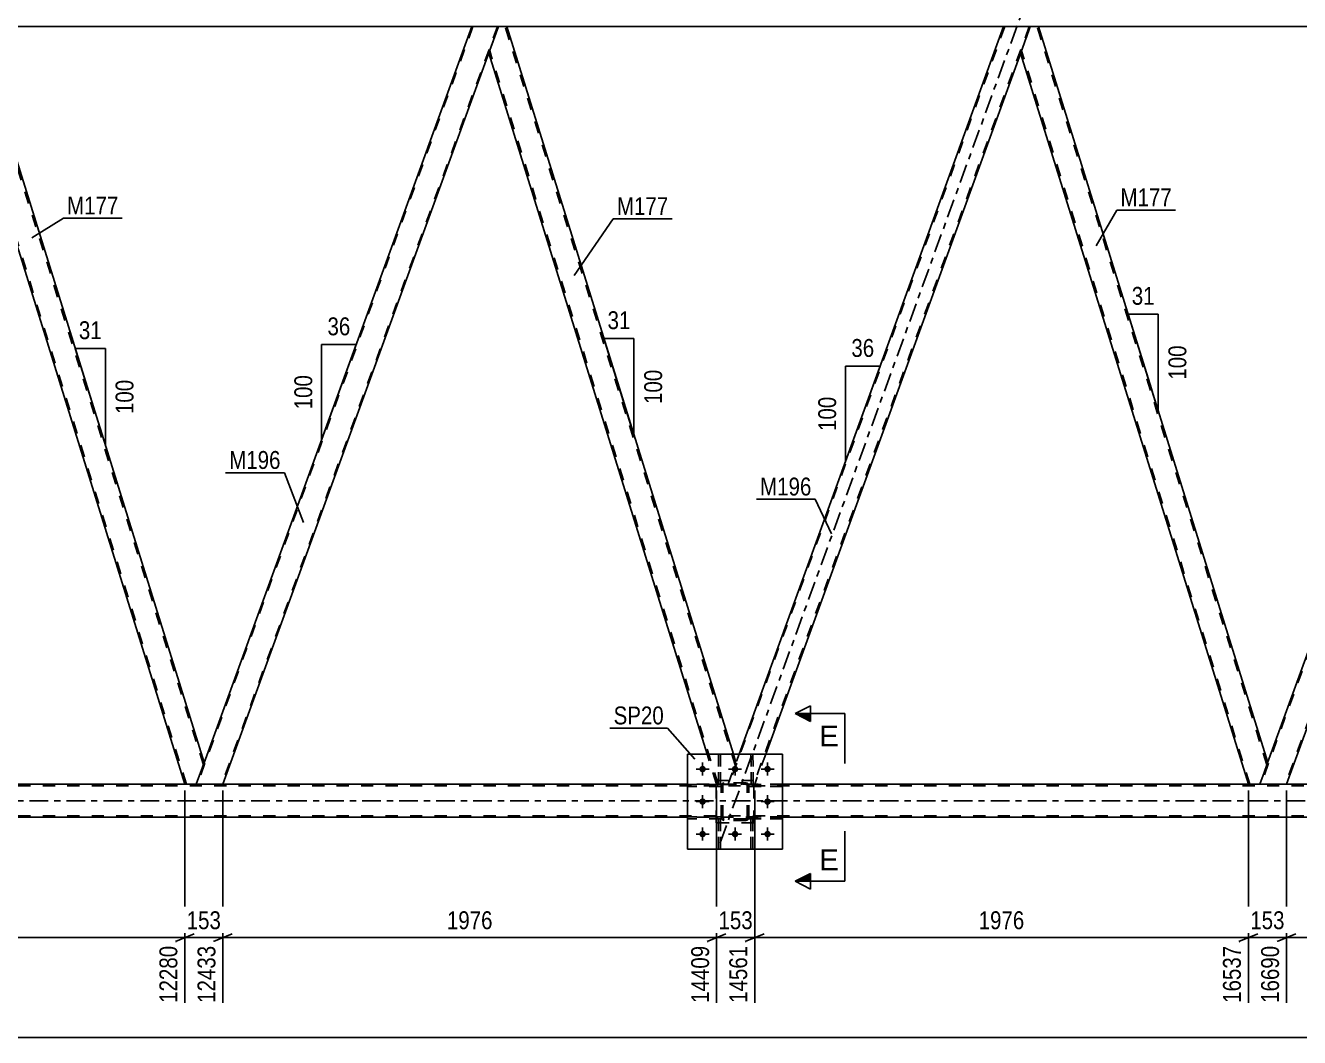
# Model space of a CAD drawing. Header units: millimetres. Extents: x 0 to 841, y 0 to 594.
# Drawn here: x 480.7 to 684.6, y 283.8 to 445.7 of the extents above; entities that cross this region are included whole.
import ezdxf

# ---------------------------------------------------------------- set-up
doc = ezdxf.new("R2010")
doc.units = ezdxf.units.MM
doc.linetypes.add('DXK_LINE_DOT2', pattern=[3.9198, 1.9599, -1.9599])
doc.linetypes.add('DXK_LINE_DOT3', pattern=[5.9187, 2.979, -0.9799, 0.9799, -0.9799])
doc.styles.add('Arial', font='ARIAL.TTF', dxfattribs={"height": 0.2})
doc.styles.add('Arial Narrow', font='ARIALN.TTF', dxfattribs={"height": 0.2})

# ---------------------------------------------------------------- blocks, each defined once
blk = doc.blocks.new('Part-815137657-4531 - 4128')
at = {"color": 7, "linetype": 'DXK_LINE_DOT3'}
blk.add_line((591.87, 314.94), (642.83, 454.96), dxfattribs=at)
at = {"color": 7, "linetype": 'DXK_LINE_DOT2'}
for p, q in [((637.46, 445.56), (593.33, 324.34)), ((641.37, 445.56), (597.25, 324.34)), ((641.54, 445.56), (640.01, 441.36)), ((593.16, 324.34), (594.92, 329.16)), ((599.18, 329.16), (597.42, 324.34)), ((597.42, 324.34), (593.16, 324.34))]:
    blk.add_line(p, q, dxfattribs=at)
at = {"color": 2, "linetype": 'Continuous'}
for p, q in [((637.28, 445.56), (594.92, 329.16)), ((641.54, 445.56), (637.28, 445.56)), ((640.01, 441.36), (599.18, 329.16))]:
    blk.add_line(p, q, dxfattribs=at)
blk = doc.blocks.new('Part-815137657-4547 - 4128')
at = {"color": 7, "linetype": 'DXK_LINE_DOT2'}
for p, q in [((592.08, 324.32), (586.68, 324.32)), ((586.68, 324.32), (586.68, 324)), ((591.48, 324), (591.48, 324.32)), ((592.08, 324), (592.08, 324.32)), ((592.08, 324), (586.68, 324))]:
    blk.add_line(p, q, dxfattribs=at)
blk = doc.blocks.new('Part-815137657-4565 - 4128')
at = {"color": 7, "linetype": 'DXK_LINE_DOT2'}
for p, q in [((722.59, 445.56), (678.47, 324.34)), ((726.51, 445.56), (682.38, 324.34)), ((679.54, 327.76), (678.3, 324.34)), ((682.56, 324.34), (678.3, 324.34))]:
    blk.add_line(p, q, dxfattribs=at)
at = {"color": 2, "linetype": 'Continuous'}
for p, q in [((722.42, 445.56), (679.54, 327.76)), ((726.68, 445.56), (682.56, 324.34)), ((726.68, 445.56), (722.42, 445.56))]:
    blk.add_line(p, q, dxfattribs=at)
blk = doc.blocks.new('Part-815137657-4394 - 4128')
at = {"color": 7, "linetype": 'DXK_LINE_DOT2'}
for p, q in [((601.88, 324.32), (596.48, 324.32)), ((596.48, 324.32), (596.48, 324)), ((597.08, 324), (597.08, 324.32)), ((601.88, 324), (601.88, 324.32)), ((596.48, 324), (601.88, 324))]:
    blk.add_line(p, q, dxfattribs=at)
blk = doc.blocks.new('Part-815137657-4474 - 4128')
at = {"color": 2, "linetype": 'Continuous'}
for p, q in [((552.15, 445.56), (472.59, 445.56)), ((637.28, 445.56), (557.73, 445.56)), ((722.42, 445.56), (642.86, 445.56))]:
    blk.add_line(p, q, dxfattribs=at)
at = {"color": 7, "linetype": 'DXK_LINE_DOT2'}
for p, q in [((557.73, 445.56), (552.15, 445.56)), ((642.86, 445.56), (637.28, 445.56))]:
    blk.add_line(p, q, dxfattribs=at)
blk = doc.blocks.new('Part-815137657-4306 - 4128')
at = {"color": 7, "linetype": 'DXK_LINE_DOT2'}
for p, q in [((591.64, 324.32), (591.64, 329.16)), ((591.64, 329.16), (591.96, 329.16)), ((591.96, 329.16), (591.96, 324.32)), ((591.64, 324.92), (591.96, 324.92)), ((591.96, 324.32), (591.64, 324.32))]:
    blk.add_line(p, q, dxfattribs=at)
blk = doc.blocks.new('Part-815137657-4309 - 4128')
at = {"color": 7, "linetype": 'DXK_LINE_DOT2'}
for p, q in [((596.84, 324.32), (596.83, 329.16)), ((596.83, 329.16), (597.15, 329.16)), ((597.15, 329.16), (597.16, 324.32)), ((596.84, 324.92), (597.16, 324.92)), ((597.16, 324.32), (596.84, 324.32))]:
    blk.add_line(p, q, dxfattribs=at)
blk = doc.blocks.new('Part-815137657-4320 - 4128')
at = {"color": 7, "linetype": 'DXK_LINE_DOT2'}
for p, q in [((591.64, 313.96), (591.63, 318.8)), ((591.63, 318.8), (591.95, 318.8)), ((591.63, 318.2), (591.95, 318.2)), ((591.95, 318.8), (591.96, 313.96)), ((591.96, 313.96), (591.64, 313.96))]:
    blk.add_line(p, q, dxfattribs=at)
blk = doc.blocks.new('Part-815137657-4452 - 4128')
at = {"color": 2, "linetype": 'Continuous'}
blk.add_line((591.96, 329.16), (591.64, 329.16), dxfattribs=at)
at = {"color": 7, "linetype": 'DXK_LINE_DOT2'}
for p, q in [((591.64, 329.16), (591.64, 324.32)), ((591.96, 324.32), (591.96, 329.16)), ((591.64, 324.92), (591.96, 324.92)), ((591.64, 324.32), (591.96, 324.32))]:
    blk.add_line(p, q, dxfattribs=at)
blk = doc.blocks.new('Part-815137657-4323 - 4128')
at = {"color": 7, "linetype": 'DXK_LINE_DOT2'}
for p, q in [((596.83, 313.96), (596.83, 318.8)), ((596.83, 318.8), (597.15, 318.8)), ((596.83, 318.2), (597.15, 318.2)), ((597.15, 318.8), (597.15, 313.96)), ((597.15, 313.96), (596.83, 313.96))]:
    blk.add_line(p, q, dxfattribs=at)
blk = doc.blocks.new('Part-815137657-4458 - 4128')
at = {"color": 7, "linetype": 'DXK_LINE_DOT2'}
for p, q in [((586.68, 329.16), (601.88, 329.16)), ((586.68, 329.16), (586.68, 313.96)), ((601.88, 329.16), (601.88, 313.96)), ((586.68, 313.96), (601.88, 313.96))]:
    blk.add_line(p, q, dxfattribs=at)
blk = doc.blocks.new('Part-815137657-4468 - 4128')
at = {"color": 7, "linetype": 'DXK_LINE_DOT2'}
for p, q in [((552.32, 445.56), (508.2, 324.34)), ((556.24, 445.56), (512.12, 324.34)), ((554.88, 441.36), (556.41, 445.56)), ((556.41, 445.56), (554.88, 441.37)), ((554.88, 441.37), (554.88, 441.36)), ((509.28, 327.76), (508.03, 324.34)), ((512.29, 324.34), (508.03, 324.34))]:
    blk.add_line(p, q, dxfattribs=at)
at = {"color": 2, "linetype": 'Continuous'}
for p, q in [((552.15, 445.56), (509.28, 327.76)), ((556.41, 445.56), (552.15, 445.56)), ((554.88, 441.36), (512.29, 324.34))]:
    blk.add_line(p, q, dxfattribs=at)
blk = doc.blocks.new('Part-815137657-4456 - 4128')
at = {"color": 7, "linetype": 'DXK_LINE_DOT2'}
for p, q in [((592.38, 324.53), (592.56, 324.56)), ((592.56, 324.56), (592.38, 324.53)), ((592.39, 324.25), (592.47, 324.31)), ((592.47, 324.31), (592.56, 324.32)), ((596, 324.56), (592.56, 324.56)), ((592.56, 324.32), (596, 324.32)), ((596, 324.56), (596.18, 324.53)), ((596.18, 324.53), (596, 324.56)), ((596, 324.32), (596.09, 324.31)), ((596.09, 324.31), (596.17, 324.25)), ((592.08, 324.08), (592.12, 324.27)), ((592.12, 324.27), (592.08, 324.08)), ((592.08, 319.04), (592.08, 324.08)), ((592.32, 324.08), (592.34, 324.18)), ((592.32, 319.04), (592.32, 324.08)), ((592.34, 324.18), (592.39, 324.25)), ((596.17, 324.25), (596.22, 324.18)), ((596.22, 324.18), (596.24, 324.08)), ((596.24, 319.04), (596.24, 324.08)), ((596.44, 324.27), (596.48, 324.08)), ((596.48, 324.08), (596.44, 324.27)), ((596.48, 319.04), (596.48, 324.08)), ((592.12, 318.86), (592.08, 319.04)), ((592.08, 319.04), (592.12, 318.86)), ((592.34, 318.95), (592.32, 319.04)), ((592.39, 318.87), (592.34, 318.95)), ((592.56, 318.56), (592.38, 318.6)), ((592.38, 318.6), (592.56, 318.56)), ((592.47, 318.82), (592.39, 318.87)), ((592.56, 318.8), (592.47, 318.82)), ((596, 318.8), (592.56, 318.8)), ((596, 318.56), (592.56, 318.56)), ((596.09, 318.82), (596, 318.8)), ((596.18, 318.6), (596, 318.56)), ((596, 318.56), (596.18, 318.6)), ((596.17, 318.87), (596.09, 318.82)), ((596.22, 318.95), (596.17, 318.87)), ((596.24, 319.04), (596.22, 318.95)), ((596.48, 319.04), (596.44, 318.86)), ((596.44, 318.86), (596.48, 319.04))]:
    blk.add_line(p, q, dxfattribs=at)
at = {"color": 7, "linetype": 'DXK_LINE_DOT3'}
blk.add_line((594.28, 321.56), (594.28, 321.56), dxfattribs=at)
at = {"color": 7, "linetype": 'DXK_LINE_DOT2'}
for centre, start, end in [((592.56, 324.08), 112.5, 157.5), ((592.56, 324.08), 112.5, 157.5), ((596, 324.08), 22.5, 67.5), ((596, 324.08), 22.5, 67.5), ((592.56, 319.04), 202.5, 247.5), ((592.56, 319.04), 202.5, 247.5), ((596, 319.04), 292.5, 337.5), ((596, 319.04), 292.5, 337.5)]:
    blk.add_arc(centre, 0.48, start, end, dxfattribs=at)
blk = doc.blocks.new('Part-815137657-4355 - 4128')
at = {"color": 7, "linetype": 'DXK_LINE_DOT2'}
for p, q in [((592.08, 324.32), (586.68, 324.32)), ((586.68, 324), (586.68, 324.32)), ((591.48, 324), (591.48, 324.32)), ((592.08, 324.32), (592.08, 324)), ((592.08, 324), (586.68, 324))]:
    blk.add_line(p, q, dxfattribs=at)
blk = doc.blocks.new('Part-815137657-4356 - 4128')
at = {"color": 7, "linetype": 'DXK_LINE_DOT2'}
for p, q in [((592.08, 319.12), (586.68, 319.12)), ((586.68, 318.8), (586.68, 319.12)), ((592.08, 318.8), (586.68, 318.8)), ((591.48, 318.8), (591.48, 319.12)), ((592.08, 319.12), (592.08, 318.8))]:
    blk.add_line(p, q, dxfattribs=at)
blk = doc.blocks.new('Part-815137657-4360 - 4128')
at = {"color": 7, "linetype": 'DXK_LINE_DOT2'}
for p, q in [((597.28, 324.96), (591.28, 324.96)), ((591.28, 318.16), (591.28, 324.96)), ((597.28, 318.16), (597.28, 324.96)), ((597.28, 318.16), (591.28, 318.16))]:
    blk.add_line(p, q, dxfattribs=at)
blk = doc.blocks.new('Part-815137657-4381 - 4128')
at = {"color": 2, "linetype": 'Continuous'}
for p, q in [((556.41, 445.56), (554.88, 441.37)), ((557.73, 445.56), (556.41, 445.56)), ((594.01, 329.16), (557.73, 445.56)), ((589.82, 329.16), (554.86, 441.31)), ((554.88, 441.37), (554.88, 441.36))]:
    blk.add_line(p, q, dxfattribs=at)
at = {"color": 7, "linetype": 'DXK_LINE_DOT2'}
for p, q in [((594.29, 327.44), (557.47, 445.56)), ((554.88, 441.37), (554.86, 441.31)), ((591.57, 324.34), (555, 441.68)), ((591.32, 324.34), (589.82, 329.16)), ((594.43, 327.81), (594.01, 329.16)), ((593.16, 324.34), (594.43, 327.81)), ((591.32, 324.34), (593.16, 324.34))]:
    blk.add_line(p, q, dxfattribs=at)
blk = doc.blocks.new('Part-815137657-4393 - 4128')
at = {"color": 7, "linetype": 'DXK_LINE_DOT2'}
for p, q in [((597.15, 318.8), (596.83, 318.8)), ((596.83, 318.8), (596.83, 313.96)), ((596.83, 318.2), (597.15, 318.2)), ((597.15, 313.96), (597.15, 318.8)), ((596.83, 313.96), (597.15, 313.96))]:
    blk.add_line(p, q, dxfattribs=at)
blk = doc.blocks.new('Part-815137657-4395 - 4128')
at = {"color": 7, "linetype": 'DXK_LINE_DOT2'}
for p, q in [((601.88, 319.12), (596.48, 319.12)), ((596.48, 319.12), (596.48, 318.8)), ((596.48, 318.8), (601.88, 318.8)), ((597.08, 318.8), (597.08, 319.12)), ((601.88, 318.8), (601.88, 319.12))]:
    blk.add_line(p, q, dxfattribs=at)
blk = doc.blocks.new('Part-815137657-4435 - 4128')
at = {"color": 7, "linetype": 'DXK_LINE_DOT2'}
for p, q in [((596.48, 324), (596.48, 324.32)), ((596.48, 324.32), (601.88, 324.32)), ((597.08, 324), (597.08, 324.32)), ((601.88, 324.32), (601.88, 324)), ((601.88, 324), (596.48, 324))]:
    blk.add_line(p, q, dxfattribs=at)
blk = doc.blocks.new('Part-815137657-4445 - 4128')
at = {"color": 2, "linetype": 'Continuous'}
for p, q in [((471.27, 445.56), (469.75, 441.37)), ((472.59, 445.56), (471.27, 445.56)), ((509.29, 327.81), (472.59, 445.56)), ((506.19, 324.34), (469.73, 441.31)), ((469.75, 441.37), (469.74, 441.36)), ((509.02, 327.07), (508.03, 324.34)), ((509.27, 327.75), (509.02, 327.07)), ((509.28, 327.76), (509.27, 327.75))]:
    blk.add_line(p, q, dxfattribs=at)
at = {"color": 7, "linetype": 'DXK_LINE_DOT2'}
for p, q in [((509.16, 327.44), (472.34, 445.56)), ((469.75, 441.37), (469.73, 441.31)), ((506.44, 324.34), (469.86, 441.68)), ((509.02, 327.07), (509.21, 327.59)), ((509.29, 327.81), (509.28, 327.76)), ((508.03, 324.34), (506.19, 324.34))]:
    blk.add_line(p, q, dxfattribs=at)
blk = doc.blocks.new('Part-815137657-4449 - 4128')
at = {"color": 2, "linetype": 'Continuous'}
blk.add_line((597.15, 329.16), (596.83, 329.16), dxfattribs=at)
at = {"color": 7, "linetype": 'DXK_LINE_DOT2'}
for p, q in [((596.83, 329.16), (596.84, 324.32)), ((597.16, 324.32), (597.15, 329.16)), ((596.84, 324.92), (597.16, 324.92)), ((596.84, 324.32), (597.16, 324.32))]:
    blk.add_line(p, q, dxfattribs=at)
blk = doc.blocks.new('Part-815137657-4463 - 4128')
at = {"color": 2, "linetype": 'Continuous'}
for p, q in [((601.88, 329.16), (586.68, 329.16)), ((586.68, 329.16), (586.68, 313.96)), ((601.88, 329.16), (601.88, 313.96)), ((601.88, 313.96), (586.68, 313.96))]:
    blk.add_line(p, q, dxfattribs=at)
blk = doc.blocks.new('Part-815137657-4469 - 4128')
at = {"color": 7, "linetype": 'DXK_LINE_DOT2'}
for p, q in [((592.08, 319.12), (586.68, 319.12)), ((586.68, 319.12), (586.68, 318.8)), ((592.08, 318.8), (586.68, 318.8)), ((591.48, 318.8), (591.48, 319.12)), ((592.08, 318.8), (592.08, 319.12))]:
    blk.add_line(p, q, dxfattribs=at)
blk = doc.blocks.new('Part-815137657-4494 - 4128')
at = {"color": 7, "linetype": 'DXK_LINE_DOT2'}
for p, q in [((596.48, 318.8), (596.48, 319.12)), ((596.48, 319.12), (601.88, 319.12)), ((601.88, 318.8), (596.48, 318.8)), ((597.08, 318.8), (597.08, 319.12)), ((601.88, 319.12), (601.88, 318.8))]:
    blk.add_line(p, q, dxfattribs=at)
blk = doc.blocks.new('Part-815137657-4496 - 4128')
at = {"color": 7, "linetype": 'DXK_LINE_DOT2'}
for p, q in [((592.38, 324.53), (592.56, 324.56)), ((592.56, 324.56), (592.38, 324.53)), ((592.39, 324.25), (592.47, 324.31)), ((592.47, 324.31), (592.56, 324.32)), ((596, 324.56), (592.56, 324.56)), ((592.56, 324.32), (596, 324.32)), ((596, 324.56), (596.18, 324.53)), ((596.18, 324.53), (596, 324.56)), ((596, 324.32), (596.09, 324.31)), ((596.09, 324.31), (596.17, 324.25)), ((592.08, 324.08), (592.12, 324.27)), ((592.12, 324.27), (592.08, 324.08)), ((592.08, 319.04), (592.08, 324.08)), ((592.32, 324.08), (592.34, 324.18)), ((592.32, 319.04), (592.32, 324.08)), ((592.34, 324.18), (592.39, 324.25)), ((596.17, 324.25), (596.22, 324.18)), ((596.22, 324.18), (596.24, 324.08)), ((596.24, 319.04), (596.24, 324.08)), ((596.44, 324.27), (596.48, 324.08)), ((596.48, 324.08), (596.44, 324.27)), ((596.48, 319.04), (596.48, 324.08)), ((592.12, 318.86), (592.08, 319.04)), ((592.08, 319.04), (592.12, 318.86)), ((592.34, 318.95), (592.32, 319.04)), ((592.39, 318.87), (592.34, 318.95)), ((592.56, 318.56), (592.38, 318.6)), ((592.38, 318.6), (592.56, 318.56)), ((592.47, 318.82), (592.39, 318.87)), ((592.56, 318.8), (592.47, 318.82)), ((596, 318.8), (592.56, 318.8)), ((596, 318.56), (592.56, 318.56)), ((596.09, 318.82), (596, 318.8)), ((596.18, 318.6), (596, 318.56)), ((596, 318.56), (596.18, 318.6)), ((596.17, 318.87), (596.09, 318.82)), ((596.22, 318.95), (596.17, 318.87)), ((596.24, 319.04), (596.22, 318.95)), ((596.48, 319.04), (596.44, 318.86)), ((596.44, 318.86), (596.48, 319.04))]:
    blk.add_line(p, q, dxfattribs=at)
at = {"color": 7, "linetype": 'DXK_LINE_DOT3'}
blk.add_line((594.28, 321.56), (594.28, 321.56), dxfattribs=at)
at = {"color": 7, "linetype": 'DXK_LINE_DOT2'}
for centre, start, end in [((592.56, 324.08), 112.5, 157.5), ((592.56, 324.08), 112.5, 157.5), ((596, 324.08), 22.5, 67.5), ((596, 324.08), 22.5, 67.5), ((592.56, 319.04), 202.5, 247.5), ((592.56, 319.04), 202.5, 247.5), ((596, 319.04), 292.5, 337.5), ((596, 319.04), 292.5, 337.5)]:
    blk.add_arc(centre, 0.48, start, end, dxfattribs=at)
blk = doc.blocks.new('Part-815137657-4497 - 4128')
at = {"color": 7, "linetype": 'DXK_LINE_DOT2'}
for p, q in [((597.28, 324.96), (591.28, 324.96)), ((591.28, 318.16), (591.28, 324.96)), ((597.28, 318.16), (597.28, 324.96)), ((597.28, 318.16), (591.28, 318.16))]:
    blk.add_line(p, q, dxfattribs=at)
blk = doc.blocks.new('Part-815137657-4504 - 4128')
at = {"color": 7, "linetype": 'DXK_LINE_DOT2'}
for p, q in [((591.95, 318.8), (591.63, 318.8)), ((591.63, 318.8), (591.64, 313.96)), ((591.63, 318.2), (591.95, 318.2)), ((591.96, 313.96), (591.95, 318.8)), ((591.64, 313.96), (591.96, 313.96))]:
    blk.add_line(p, q, dxfattribs=at)
blk = doc.blocks.new('Bolt-815137657-4512 - 4128')
at = {"color": 1, "linetype": 'Continuous'}
for p, q in [((588.04, 326.76), (588.73, 326.76)), ((589.08, 327.8), (589.08, 327.11)), ((589.08, 325.72), (589.08, 326.42)), ((590.12, 326.76), (589.43, 326.76)), ((593.24, 326.76), (593.93, 326.76)), ((594.28, 327.8), (594.28, 327.11)), ((594.28, 325.72), (594.28, 326.42)), ((595.32, 326.76), (594.63, 326.76)), ((598.44, 326.76), (599.13, 326.76)), ((599.48, 327.8), (599.48, 327.11)), ((599.48, 325.72), (599.48, 326.42)), ((600.52, 326.76), (599.83, 326.76)), ((589.08, 322.6), (589.08, 321.91)), ((599.48, 322.6), (599.48, 321.91)), ((588.04, 321.56), (588.73, 321.56)), ((589.08, 320.52), (589.08, 321.22)), ((590.12, 321.56), (589.43, 321.56)), ((598.44, 321.56), (599.13, 321.56)), ((599.48, 320.52), (599.48, 321.22)), ((600.52, 321.56), (599.83, 321.56)), ((588.04, 316.36), (588.73, 316.36)), ((589.08, 317.4), (589.08, 316.71)), ((590.12, 316.36), (589.43, 316.36)), ((593.24, 316.36), (593.93, 316.36)), ((594.28, 317.4), (594.28, 316.71)), ((595.32, 316.36), (594.63, 316.36)), ((598.44, 316.36), (599.13, 316.36)), ((599.48, 317.4), (599.48, 316.71)), ((600.52, 316.36), (599.83, 316.36)), ((589.08, 315.32), (589.08, 316.02)), ((594.28, 315.32), (594.28, 316.02)), ((599.48, 315.32), (599.48, 316.02))]:
    blk.add_line(p, q, dxfattribs=at)
blk = doc.blocks.new('Bolt-815137657-4513 - 4128')
at = {"linetype": 'Continuous'}
for points in [[(589.6, 326.76, -1), (588.56, 326.76, -1)], [(594.8, 326.76, -1), (593.76, 326.76, -1)], [(600, 326.76, -1), (598.96, 326.76, -1)], [(589.6, 321.56, -1), (588.56, 321.56, -1)], [(600, 321.56, -1), (598.96, 321.56, -1)], [(589.6, 316.36, -1), (588.56, 316.36, -1)], [(594.8, 316.36, -1), (593.76, 316.36, -1)], [(600, 316.36, -1), (598.96, 316.36, -1)]]:
    blk.add_hatch(color=1, dxfattribs=at).paths.add_polyline_path(points)
at = {"color": 1, "linetype": 'Continuous'}
for p, q in [((590.12, 326.76), (588.04, 326.76)), ((589.08, 327.8), (589.08, 325.72)), ((595.32, 326.76), (593.24, 326.76)), ((594.28, 327.8), (594.28, 325.72)), ((600.52, 326.76), (598.44, 326.76)), ((599.48, 327.8), (599.48, 325.72)), ((589.08, 322.6), (589.08, 320.52)), ((599.48, 322.6), (599.48, 320.52)), ((590.12, 321.56), (588.04, 321.56)), ((600.52, 321.56), (598.44, 321.56)), ((590.12, 316.36), (588.04, 316.36)), ((589.08, 317.4), (589.08, 315.32)), ((595.32, 316.36), (593.24, 316.36)), ((594.28, 317.4), (594.28, 315.32)), ((600.52, 316.36), (598.44, 316.36)), ((599.48, 317.4), (599.48, 315.32))]:
    blk.add_line(p, q, dxfattribs=at)
blk = doc.blocks.new('Part-815137657-4526 - 4128')
at = {"color": 2, "linetype": 'Continuous'}
for p, q in [((641.54, 445.56), (640.02, 441.37)), ((642.86, 445.56), (641.54, 445.56)), ((679.56, 327.81), (642.86, 445.56)), ((676.45, 324.34), (639.99, 441.31)), ((640.02, 441.37), (640.01, 441.36)), ((679.29, 327.07), (678.3, 324.34)), ((679.54, 327.75), (679.29, 327.07)), ((679.54, 327.76), (679.54, 327.75))]:
    blk.add_line(p, q, dxfattribs=at)
at = {"color": 7, "linetype": 'DXK_LINE_DOT2'}
for p, q in [((679.43, 327.44), (642.61, 445.56)), ((640.02, 441.37), (639.99, 441.31)), ((676.7, 324.34), (640.13, 441.68)), ((679.29, 327.07), (679.48, 327.59)), ((679.56, 327.81), (679.54, 327.76)), ((678.3, 324.34), (676.45, 324.34))]:
    blk.add_line(p, q, dxfattribs=at)
blk = doc.blocks.new('Part-815137657-4546 - 4128')
at = {"color": 2, "linetype": 'Continuous'}
for p, q in [((586.68, 324.34), (346.48, 324.34)), ((736.28, 324.34), (601.88, 324.34)), ((586.68, 319.06), (346.48, 319.06)), ((736.28, 319.06), (601.88, 319.06))]:
    blk.add_line(p, q, dxfattribs=at)
at = {"color": 7, "linetype": 'DXK_LINE_DOT2'}
for p, q in [((601.88, 324.34), (586.68, 324.34)), ((736.28, 324.1), (61.1, 324.1)), ((736.28, 319.3), (61.1, 319.3)), ((601.88, 319.06), (586.68, 319.06))]:
    blk.add_line(p, q, dxfattribs=at)
at = {"color": 7, "linetype": 'DXK_LINE_DOT3'}
blk.add_line((61.1, 321.7), (736.28, 321.7), dxfattribs=at)
blk = doc.blocks.new('StraightDimension-815137657-5299 - 4128')
at = {"color": 7, "linetype": 'Continuous'}
for p, q in [((512.29, 323.34), (512.29, 289.36)), ((591.32, 323.34), (591.32, 289.36)), ((513.79, 300.4), (510.79, 299.2)), ((589.82, 299.2), (592.82, 300.4)), ((512.29, 299.8), (591.32, 299.8))]:
    blk.add_line(p, q, dxfattribs=at)
at = {"color": 0}
blk.add_wipeout([(556.06, 300.55), (556.06, 304.75), (547.55, 304.75), (547.55, 300.55)], dxfattribs=at)
at = {"color": 0, "linetype": 'Continuous'}
blk.add_wipeout([(590.72, 299.1), (586.52, 299.1), (586.52, 288.76), (590.72, 288.76)], dxfattribs=at)
at = {"color": 3, "style": 'Arial Narrow'}
blk.add_text('1976', height=2.863, dxfattribs=at).set_placement((548.15, 301.15))
at = {"color": 3, "linetype": 'Continuous', "style": 'Arial Narrow'}
blk.add_text('14409', height=2.863, rotation=90.0002, dxfattribs=at).set_placement((590.12, 289.36))
blk = doc.blocks.new('StraightDimension-815137657-5261 - 4128')
at = {"color": 7, "linetype": 'Continuous'}
for p, q in [((427.15, 323.34), (427.15, 289.36)), ((506.19, 323.34), (506.19, 289.36)), ((428.65, 300.4), (425.65, 299.2)), ((504.69, 299.2), (507.69, 300.4)), ((427.15, 299.8), (506.19, 299.8))]:
    blk.add_line(p, q, dxfattribs=at)
at = {"color": 0}
blk.add_wipeout([(470.93, 300.55), (470.93, 304.75), (462.41, 304.75), (462.41, 300.55)], dxfattribs=at)
at = {"color": 0, "linetype": 'Continuous'}
blk.add_wipeout([(505.59, 299.1), (501.39, 299.1), (501.39, 288.76), (505.59, 288.76)], dxfattribs=at)
at = {"color": 3, "style": 'Arial Narrow'}
blk.add_text('1976', height=2.863, dxfattribs=at).set_placement((463.01, 301.15))
at = {"color": 3, "linetype": 'Continuous', "style": 'Arial Narrow'}
blk.add_text('12280', height=2.863, rotation=90.0002, dxfattribs=at).set_placement((504.99, 289.36))
blk = doc.blocks.new('StraightDimension-815137657-5280 - 4128')
at = {"color": 7, "linetype": 'Continuous'}
for p, q in [((506.19, 323.34), (506.19, 289.36)), ((512.29, 323.34), (512.29, 289.36)), ((504.69, 299.2), (507.69, 300.4)), ((513.79, 300.4), (510.79, 299.2)), ((506.19, 299.8), (512.29, 299.8))]:
    blk.add_line(p, q, dxfattribs=at)
at = {"color": 0}
blk.add_wipeout([(512.58, 300.55), (512.58, 304.75), (505.89, 304.75), (505.89, 300.55)], dxfattribs=at)
at = {"color": 0, "linetype": 'Continuous'}
blk.add_wipeout([(511.69, 299.1), (507.49, 299.1), (507.49, 288.76), (511.69, 288.76)], dxfattribs=at)
at = {"color": 3, "style": 'Arial Narrow'}
blk.add_text('153', height=2.863, dxfattribs=at).set_placement((506.49, 301.15))
at = {"color": 3, "linetype": 'Continuous', "style": 'Arial Narrow'}
blk.add_text('12433', height=2.863, rotation=90.0002, dxfattribs=at).set_placement((511.09, 289.36))
blk = doc.blocks.new('StraightDimension-815137657-5375 - 4128')
at = {"color": 7, "linetype": 'Continuous'}
for p, q in [((682.56, 323.34), (682.56, 289.36)), ((746.5, 318.06), (746.5, 289.36)), ((684.06, 300.4), (681.06, 299.2)), ((745, 299.2), (748, 300.4)), ((682.56, 299.8), (746.5, 299.8))]:
    blk.add_line(p, q, dxfattribs=at)
at = {"color": 0}
blk.add_wipeout([(718.78, 300.55), (718.78, 304.75), (710.27, 304.75), (710.27, 300.55)], dxfattribs=at)
at = {"color": 0, "linetype": 'Continuous'}
blk.add_wipeout([(745.9, 299.1), (741.7, 299.1), (741.7, 288.76), (745.9, 288.76)], dxfattribs=at)
at = {"color": 3, "style": 'Arial Narrow'}
blk.add_text('1637', height=2.863, dxfattribs=at).set_placement((710.87, 301.15))
at = {"color": 3, "linetype": 'Continuous', "style": 'Arial Narrow'}
blk.add_text('18326', height=2.863, rotation=90.0002, dxfattribs=at).set_placement((745.3, 289.36))
blk = doc.blocks.new('StraightDimension-815137657-5318 - 4128')
at = {"color": 7, "linetype": 'Continuous'}
for p, q in [((591.32, 323.34), (591.32, 289.36)), ((597.42, 323.34), (597.42, 289.36)), ((589.82, 299.2), (592.82, 300.4)), ((598.92, 300.4), (595.92, 299.2)), ((591.32, 299.8), (597.42, 299.8))]:
    blk.add_line(p, q, dxfattribs=at)
at = {"color": 0}
blk.add_wipeout([(597.71, 300.55), (597.71, 304.75), (591.03, 304.75), (591.03, 300.55)], dxfattribs=at)
at = {"color": 0, "linetype": 'Continuous'}
blk.add_wipeout([(596.82, 299.1), (592.62, 299.1), (592.62, 288.76), (596.82, 288.76)], dxfattribs=at)
at = {"color": 3, "style": 'Arial Narrow'}
blk.add_text('153', height=2.863, dxfattribs=at).set_placement((591.63, 301.15))
at = {"color": 3, "linetype": 'Continuous', "style": 'Arial Narrow'}
blk.add_text('14561', height=2.863, rotation=90.0002, dxfattribs=at).set_placement((596.22, 289.36))
blk = doc.blocks.new('AngleDimension-815137657-15465 - 4128')
at = {"color": 7, "linetype": 'Continuous'}
for p, q in [((492.57, 381.47), (488.65, 394.04)), ((493.47, 394.04), (488.65, 394.04)), ((493.47, 378.57), (488.65, 394.04)), ((493.47, 378.57), (493.47, 394.04))]:
    blk.add_line(p, q, dxfattribs=at)
at = {"color": 0}
for points in [[(493.49, 394.94), (493.49, 399.14), (488.63, 399.14), (488.63, 394.94)], [(498.57, 389.64), (494.37, 389.64), (494.37, 382.96), (498.57, 382.96)]]:
    blk.add_wipeout(points, dxfattribs=at)
at = {"color": 3, "style": 'Arial Narrow'}
blk.add_text('31', height=2.863, dxfattribs=at).set_placement((489.23, 395.54))
blk.add_text('100', height=2.863, rotation=90.0002, dxfattribs=at).set_placement((497.97, 383.56))
blk = doc.blocks.new('StraightDimension-815137657-5337 - 4128')
at = {"color": 7, "linetype": 'Continuous'}
for p, q in [((597.42, 323.34), (597.42, 289.36)), ((676.45, 323.34), (676.45, 289.36)), ((598.92, 300.4), (595.92, 299.2)), ((674.95, 299.2), (677.95, 300.4)), ((597.42, 299.8), (676.45, 299.8))]:
    blk.add_line(p, q, dxfattribs=at)
at = {"color": 0}
blk.add_wipeout([(641.19, 300.55), (641.19, 304.75), (632.68, 304.75), (632.68, 300.55)], dxfattribs=at)
at = {"color": 0, "linetype": 'Continuous'}
blk.add_wipeout([(675.85, 299.1), (671.65, 299.1), (671.65, 288.76), (675.85, 288.76)], dxfattribs=at)
at = {"color": 3, "style": 'Arial Narrow'}
blk.add_text('1976', height=2.863, dxfattribs=at).set_placement((633.28, 301.15))
at = {"color": 3, "linetype": 'Continuous', "style": 'Arial Narrow'}
blk.add_text('16537', height=2.863, rotation=90.0002, dxfattribs=at).set_placement((675.25, 289.36))
blk = doc.blocks.new('StraightDimension-815137657-5356 - 4128')
at = {"color": 7, "linetype": 'Continuous'}
for p, q in [((676.45, 323.34), (676.45, 289.36)), ((682.56, 323.34), (682.56, 289.36)), ((674.95, 299.2), (677.95, 300.4)), ((684.06, 300.4), (681.06, 299.2)), ((676.45, 299.8), (682.56, 299.8))]:
    blk.add_line(p, q, dxfattribs=at)
at = {"color": 0}
blk.add_wipeout([(682.85, 300.55), (682.85, 304.75), (676.16, 304.75), (676.16, 300.55)], dxfattribs=at)
at = {"color": 0, "linetype": 'Continuous'}
blk.add_wipeout([(681.96, 299.1), (677.76, 299.1), (677.76, 288.76), (681.96, 288.76)], dxfattribs=at)
at = {"color": 3, "style": 'Arial Narrow'}
blk.add_text('153', height=2.863, dxfattribs=at).set_placement((676.76, 301.15))
at = {"color": 3, "linetype": 'Continuous', "style": 'Arial Narrow'}
blk.add_text('16690', height=2.863, rotation=90.0002, dxfattribs=at).set_placement((681.36, 289.36))
blk = doc.blocks.new('StraightDimension-815137657-5398 - 4128')
at = {"color": 7, "linetype": 'Continuous'}
blk.add_line((50.24, 283.82), (788.01, 283.82), dxfattribs=at)
blk = doc.blocks.new('AngleDimension-815137657-5420 - 4128')
at = {"color": 7, "linetype": 'Continuous'}
for p, q in [((660.98, 387.42), (657.2, 399.54)), ((662.02, 399.54), (657.2, 399.54)), ((662.02, 384.07), (657.2, 399.54)), ((662.02, 384.07), (662.02, 399.54))]:
    blk.add_line(p, q, dxfattribs=at)
at = {"color": 0}
for points in [[(662.04, 400.44), (662.04, 404.64), (657.19, 404.64), (657.19, 400.44)], [(667.12, 395.15), (662.92, 395.15), (662.92, 388.46), (667.12, 388.46)]]:
    blk.add_wipeout(points, dxfattribs=at)
at = {"color": 3, "style": 'Arial Narrow'}
blk.add_text('31', height=2.863, dxfattribs=at).set_placement((657.79, 401.04))
blk.add_text('100', height=2.863, rotation=90.0002, dxfattribs=at).set_placement((666.52, 389.06))
blk = doc.blocks.new('AngleDimension-815137657-15479 - 4128')
at = {"color": 7, "linetype": 'Continuous'}
for p, q in [((528.09, 394.66), (533.63, 394.66)), ((528.09, 379.44), (533.63, 394.66)), ((528.09, 379.44), (528.09, 394.66)), ((529.98, 384.64), (533.63, 394.66))]:
    blk.add_line(p, q, dxfattribs=at)
at = {"color": 0}
for points in [[(533.28, 395.56), (533.28, 399.76), (528.43, 399.76), (528.43, 395.56)], [(527.19, 390.39), (522.99, 390.39), (522.99, 383.71), (527.19, 383.71)]]:
    blk.add_wipeout(points, dxfattribs=at)
at = {"color": 3, "style": 'Arial Narrow'}
blk.add_text('36', height=2.863, dxfattribs=at).set_placement((529.03, 396.16))
blk.add_text('100', height=2.863, rotation=90.0002, dxfattribs=at).set_placement((526.59, 384.31))
blk = doc.blocks.new('AngleDimension-815137657-15493 - 4128')
at = {"color": 7, "linetype": 'Continuous'}
for p, q in [((578.1, 395.64), (573.28, 395.64)), ((578.1, 380.18), (573.28, 395.64)), ((578.1, 380.18), (578.1, 395.64)), ((578.28, 379.61), (578.1, 380.18))]:
    blk.add_line(p, q, dxfattribs=at)
at = {"color": 0}
for points in [[(578.12, 396.54), (578.12, 400.74), (573.27, 400.74), (573.27, 396.54)], [(583.2, 391.25), (579, 391.25), (579, 384.57), (583.2, 384.57)]]:
    blk.add_wipeout(points, dxfattribs=at)
at = {"color": 3, "style": 'Arial Narrow'}
blk.add_text('31', height=2.863, dxfattribs=at).set_placement((573.87, 397.14))
blk.add_text('100', height=2.863, rotation=90.0002, dxfattribs=at).set_placement((582.6, 385.17))
blk = doc.blocks.new('AngleDimension-815137657-15507 - 4128')
at = {"color": 7, "linetype": 'Continuous'}
for p, q in [((611.96, 391.2), (617.5, 391.2)), ((611.96, 375.98), (617.5, 391.2)), ((611.96, 375.98), (611.96, 391.2)), ((613.5, 380.22), (617.5, 391.2))]:
    blk.add_line(p, q, dxfattribs=at)
at = {"color": 0}
for points in [[(617.16, 392.1), (617.16, 396.3), (612.3, 396.3), (612.3, 392.1)], [(611.06, 386.93), (606.86, 386.93), (606.86, 380.25), (611.06, 380.25)]]:
    blk.add_wipeout(points, dxfattribs=at)
at = {"color": 3, "style": 'Arial Narrow'}
blk.add_text('36', height=2.863, dxfattribs=at).set_placement((612.9, 392.7))
blk.add_text('100', height=2.863, rotation=90.0002, dxfattribs=at).set_placement((610.46, 380.85))
blk = doc.blocks.new('Mark-815137657-4377 - 4128')
at = {"color": 0}
blk.add_wipeout([(583.6, 415.39), (583.6, 418.39), (575.37, 418.39), (575.37, 415.39)], dxfattribs=at)
blk.add_wipeout([(583.6, 415.39), (583.6, 418.39), (575.37, 418.39), (575.37, 415.39)], dxfattribs=at)
at = {"color": 30, "linetype": 'Continuous'}
for p, q in [((568.54, 405.73), (574.77, 414.79)), ((574.77, 414.79), (584.2, 414.79))]:
    blk.add_line(p, q, dxfattribs=at)
at = {"color": 3, "style": 'Arial Narrow'}
blk.add_text('M177', height=2.863, dxfattribs=at).set_placement((575.37, 415.39))
blk = doc.blocks.new('Mark-815137657-4441 - 4128')
at = {"color": 0}
blk.add_wipeout([(495.57, 415.49), (495.57, 418.49), (487.35, 418.49), (487.35, 415.49)], dxfattribs=at)
blk.add_wipeout([(495.57, 415.49), (495.57, 418.49), (487.35, 418.49), (487.35, 415.49)], dxfattribs=at)
at = {"color": 30, "linetype": 'Continuous'}
for p, q in [((481.7, 411.74), (486.75, 414.89)), ((486.75, 414.89), (496.17, 414.89))]:
    blk.add_line(p, q, dxfattribs=at)
at = {"color": 3, "style": 'Arial Narrow'}
blk.add_text('M177', height=2.863, dxfattribs=at).set_placement((487.35, 415.49))
blk = doc.blocks.new('Mark-815137657-4459 - 4128')
at = {"color": 0}
blk.add_wipeout([(582.88, 333.91), (582.88, 336.91), (574.84, 336.91), (574.84, 333.91)], dxfattribs=at)
blk.add_wipeout([(582.88, 333.91), (582.88, 336.91), (574.84, 336.91), (574.84, 333.91)], dxfattribs=at)
at = {"color": 30, "linetype": 'Continuous'}
for p in [(574.24, 333.31), (587.83, 328.37)]:
    blk.add_line(p, (583.48, 333.31), dxfattribs=at)
at = {"color": 3, "style": 'Arial Narrow'}
blk.add_text('SP20', height=2.863, dxfattribs=at).set_placement((574.84, 333.91))
blk = doc.blocks.new('Mark-815137657-4464 - 4128')
at = {"color": 0}
blk.add_wipeout([(521.53, 374.78), (521.53, 377.78), (513.3, 377.78), (513.3, 374.78)], dxfattribs=at)
blk.add_wipeout([(521.53, 374.78), (521.53, 377.78), (513.3, 377.78), (513.3, 374.78)], dxfattribs=at)
at = {"color": 30, "linetype": 'Continuous'}
for p in [(512.7, 374.18), (525.17, 366.22)]:
    blk.add_line(p, (522.13, 374.18), dxfattribs=at)
at = {"color": 3, "style": 'Arial Narrow'}
blk.add_text('M196', height=2.863, dxfattribs=at).set_placement((513.3, 374.78))
blk = doc.blocks.new('Mark-815137657-4522 - 4128')
at = {"color": 0}
blk.add_wipeout([(664.21, 416.8), (664.21, 419.8), (655.98, 419.8), (655.98, 416.8)], dxfattribs=at)
blk.add_wipeout([(664.21, 416.8), (664.21, 419.8), (655.98, 419.8), (655.98, 416.8)], dxfattribs=at)
at = {"color": 30, "linetype": 'Continuous'}
for p, q in [((652.09, 410.45), (655.38, 416.2)), ((655.38, 416.2), (664.81, 416.2))]:
    blk.add_line(p, q, dxfattribs=at)
at = {"color": 3, "style": 'Arial Narrow'}
blk.add_text('M177', height=2.863, dxfattribs=at).set_placement((655.98, 416.8))
blk = doc.blocks.new('Mark-815137657-4527 - 4128')
at = {"color": 0}
blk.add_wipeout([(606.51, 370.53), (606.51, 373.53), (598.29, 373.53), (598.29, 370.53)], dxfattribs=at)
blk.add_wipeout([(606.51, 370.53), (606.51, 373.53), (598.29, 373.53), (598.29, 370.53)], dxfattribs=at)
at = {"color": 30, "linetype": 'Continuous'}
for p in [(597.69, 369.93), (609.7, 364.41)]:
    blk.add_line(p, (607.11, 369.93), dxfattribs=at)
at = {"color": 3, "style": 'Arial Narrow'}
blk.add_text('M196', height=2.863, dxfattribs=at).set_placement((598.29, 370.53))
blk = doc.blocks.new('SectionMark-815137657-5755 - 4128')
at = {"linetype": 'Continuous'}
for points in [[(606.38, 335.63), (606.38, 334.38), (603.88, 335.63)], [(606.38, 310.07), (606.38, 308.82), (603.88, 308.82)]]:
    blk.add_hatch(color=6, dxfattribs=at).paths.add_polyline_path(points)
at = {"color": 6, "linetype": 'Continuous'}
for p, q in [((603.88, 335.63), (606.38, 336.88)), ((606.38, 334.38), (606.38, 336.88)), ((611.88, 335.63), (603.88, 335.63)), ((603.88, 335.63), (606.38, 334.38)), ((603.88, 308.82), (606.38, 310.07)), ((606.38, 310.07), (606.38, 307.57)), ((611.88, 308.82), (603.88, 308.82)), ((606.38, 307.57), (603.88, 308.82))]:
    blk.add_line(p, q, dxfattribs=at)
at = {"color": 0, "linetype": 'Continuous'}
for points in [[(610.88, 330.38), (610.88, 333.88), (607.77, 333.88), (607.77, 330.38)], [(610.88, 310.57), (610.88, 314.07), (607.77, 314.07), (607.77, 310.57)]]:
    blk.add_wipeout(points, dxfattribs=at)
at = {"color": 6, "linetype": 'Continuous'}
for p, q in [((611.88, 335.63), (611.88, 327.63)), ((611.88, 308.82), (611.88, 316.82))]:
    blk.add_line(p, q, dxfattribs=at)
at = {"color": 3, "linetype": 'Continuous', "style": 'Arial'}
for p in [(607.77, 330.38), (607.77, 310.57)]:
    blk.add_text('E', height=3.34, dxfattribs=at).set_placement(p)

msp = doc.modelspace()

# ---------------------------------------------------------------- block references
for name in ['Part-815137657-4531 - 4128', 'Part-815137657-4474 - 4128', 'Part-815137657-4445 - 4128', 'Part-815137657-4468 - 4128', 'Part-815137657-4381 - 4128', 'Part-815137657-4526 - 4128', 'Part-815137657-4565 - 4128', 'Part-815137657-4458 - 4128', 'Part-815137657-4463 - 4128', 'Part-815137657-4306 - 4128', 'Part-815137657-4452 - 4128', 'Part-815137657-4309 - 4128', 'Part-815137657-4449 - 4128', 'Bolt-815137657-4512 - 4128', 'Bolt-815137657-4513 - 4128', 'Part-815137657-4546 - 4128', 'Part-815137657-4547 - 4128', 'Part-815137657-4355 - 4128', 'Part-815137657-4360 - 4128', 'Part-815137657-4497 - 4128', 'Part-815137657-4456 - 4128', 'Part-815137657-4496 - 4128', 'Part-815137657-4394 - 4128', 'Part-815137657-4435 - 4128', 'Part-815137657-4356 - 4128', 'Part-815137657-4469 - 4128', 'Part-815137657-4320 - 4128', 'Part-815137657-4504 - 4128', 'Part-815137657-4395 - 4128', 'Part-815137657-4494 - 4128', 'Part-815137657-4323 - 4128', 'Part-815137657-4393 - 4128']:
    msp.add_blockref(name, (0, 0))

# ---------------------------------------------------------------- next in the draw order: block references
for name in ['AngleDimension-815137657-15465 - 4128', 'StraightDimension-815137657-5261 - 4128', 'StraightDimension-815137657-5299 - 4128', 'StraightDimension-815137657-5375 - 4128']:
    msp.add_blockref(name, (0, 0))

# ---------------------------------------------------------------- next in the draw order: block references
for name in ['StraightDimension-815137657-5280 - 4128', 'StraightDimension-815137657-5318 - 4128']:
    msp.add_blockref(name, (0, 0))

# ---------------------------------------------------------------- next in the draw order: block references
msp.add_blockref('StraightDimension-815137657-5337 - 4128', (0, 0))

# ---------------------------------------------------------------- next in the draw order: block references
msp.add_blockref('StraightDimension-815137657-5356 - 4128', (0, 0))

# ---------------------------------------------------------------- next in the draw order: block references
msp.add_blockref('StraightDimension-815137657-5398 - 4128', (0, 0))

# ---------------------------------------------------------------- next in the draw order: block references
for name in ['Mark-815137657-4441 - 4128', 'Mark-815137657-4377 - 4128', 'Mark-815137657-4522 - 4128', 'AngleDimension-815137657-5420 - 4128', 'AngleDimension-815137657-15479 - 4128', 'AngleDimension-815137657-15493 - 4128', 'AngleDimension-815137657-15507 - 4128', 'Mark-815137657-4464 - 4128', 'Mark-815137657-4527 - 4128', 'Mark-815137657-4459 - 4128', 'SectionMark-815137657-5755 - 4128']:
    msp.add_blockref(name, (0, 0))

doc.saveas('drawing.dxf')
